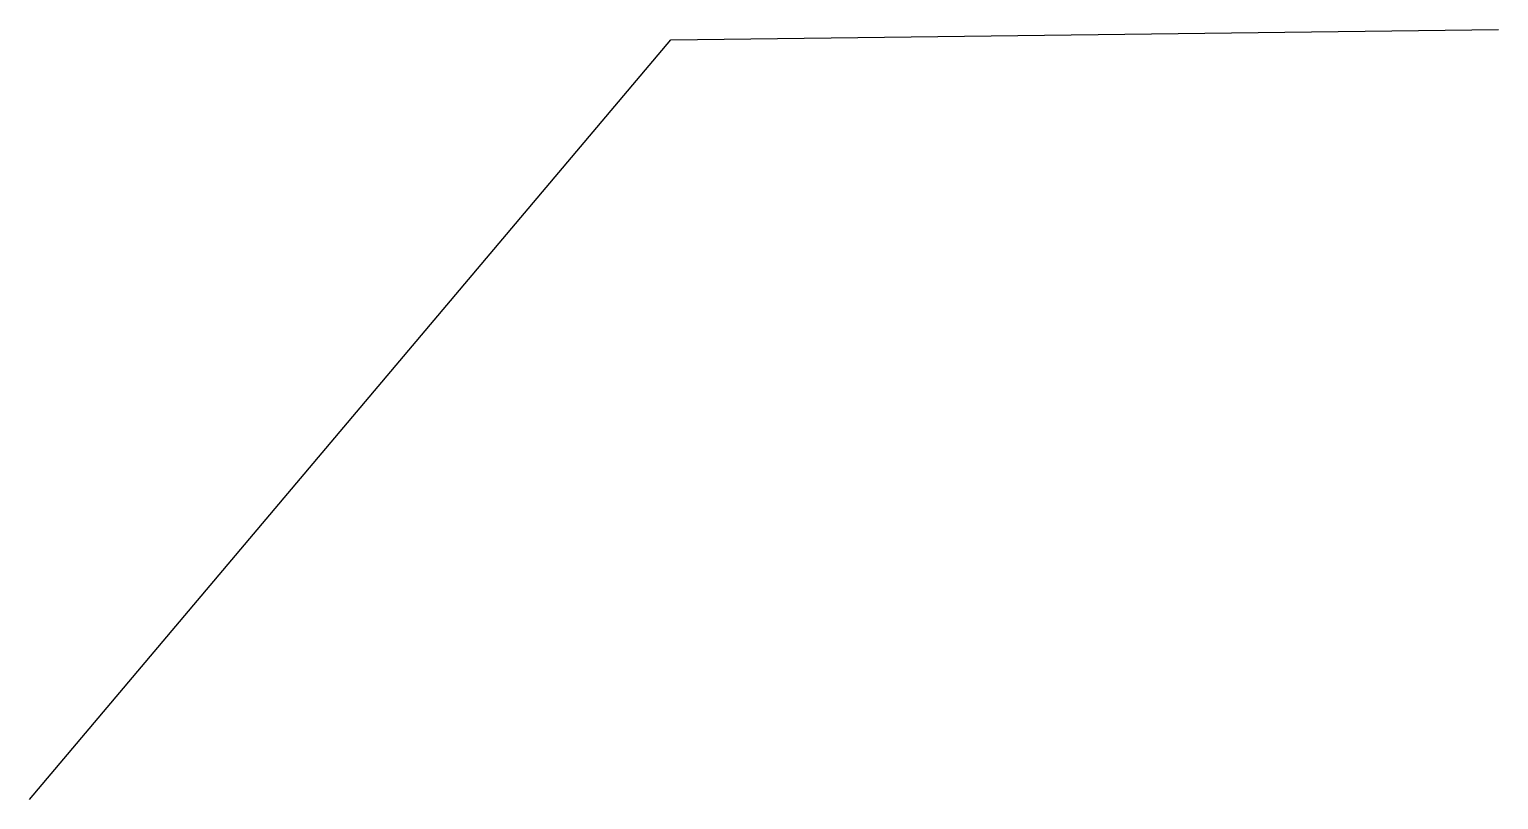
# Model space of a CAD drawing. Header units: metres. Extents: x 840 to 1340, y 508 to 770.
import ezdxf

# ---------------------------------------------------------------- set-up
doc = ezdxf.new("R2010")
doc.units = ezdxf.units.M
doc.layers.add('DRAZ0801', color=4, linetype='Continuous')

msp = doc.modelspace()

# ---------------------------------------------------------------- linework, layer by layer
at = {"layer": 'DRAZ0801'}
msp.add_lwpolyline([(839.95, 507.59), (1058.46, 766.45), (1340.4, 769.98)], dxfattribs=at)

doc.saveas('drawing.dxf')
